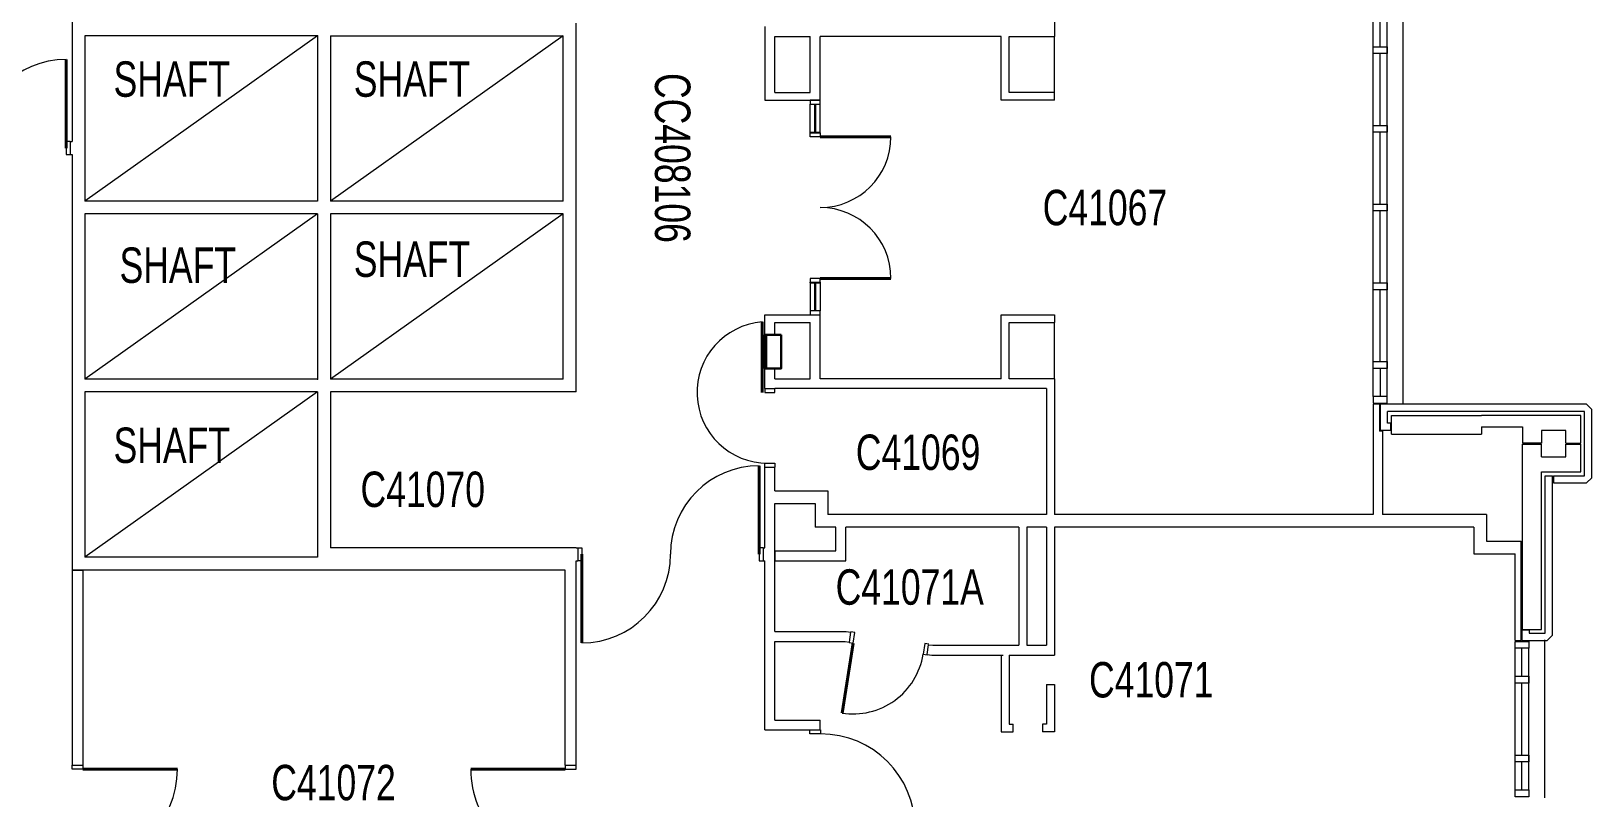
# Model space of a CAD drawing. Header units: inches. Extents: x 1097 to 10841, y 897 to 6841.
# Drawn here: x 10048 to 10841, y 3569 to 3958 of the extents above; entities that cross this region are included whole.
import ezdxf
from ezdxf.enums import TextEntityAlignment as Align

# ---------------------------------------------------------------- set-up
doc = ezdxf.new("R2010")
doc.units = ezdxf.units.IN
doc.header["$MEASUREMENT"] = 0
doc.layers.get('0').update_dxf_attribs({"lineweight": 18})
for name, color, linetype, lineweight, true_color in [('Level 15', 7, 'Continuous', 18, 0xfefefe), ('Level 16', 7, 'Continuous', 18, 0xfefefe), ('Level 18', 7, 'Continuous', 18, 0xfefefe), ('Level 23', 7, 'Continuous', 18, 0xfefefe), ('Level 25', 7, 'Continuous', 18, 0xfefefe), ('Level 26', 7, 'Continuous', 18, 0xfefefe), ('Level 35', 7, 'Continuous', 18, 0xfefefe), ('Level 48', 7, 'Continuous', 18, 0xfefefe), ('Level 54', 7, 'Continuous', 18, 0xfefefe), ('Level 9', 7, 'Continuous', 18, 0xfefefe)]:
    doc.layers.add(name, color=color, linetype=linetype, lineweight=lineweight, true_color=true_color)
doc.styles.add('Styledgn001', font='dgn001.shx')

# ---------------------------------------------------------------- blocks, each defined once
blk = doc.blocks.new('ADBLE1')
at = {"layer": 'Level 25', "color": 2, "linetype": 'Continuous', "lineweight": 40, "true_color": 0xffff00}
for p, q in [((0, 72), (36, 72)), ((0, 0), (36, 0))]:
    blk.add_line(p, q, dxfattribs=at)
at = {"layer": 'Level 25', "color": 2, "linetype": 'Continuous', "lineweight": 0, "true_color": 0xffff00}
for centre, major_axis, start_param, end_param in [((0, 72), (0, -36), 0, 1.570791), ((0, 0), (0, 36), 4.712394, 6.283185)]:
    blk.add_ellipse(centre, major_axis=major_axis, ratio=1, start_param=start_param, end_param=end_param, dxfattribs=at)
at = {"layer": 'Level 26', "color": 2, "linetype": 'Continuous', "lineweight": 13, "true_color": 0xffff00}
for points in [[(0, 74), (0, 72), (-5, 72), (-5, 74)], [(0, -2), (0, 0), (-5, 0), (-5, -2)]]:
    blk.add_lwpolyline(points, dxfattribs=at)
blk = doc.blocks.new('ASHNG23')
at = {"layer": 'Level 25', "color": 2, "linetype": 'Continuous', "lineweight": 40, "true_color": 0xffff00}
blk.add_line((48, 0), (0, 0), dxfattribs=at)
at = {"layer": 'Level 25', "color": 2, "linetype": 'Continuous', "lineweight": 0, "true_color": 0xffff00}
blk.add_ellipse((0, 0), major_axis=(0, -48), ratio=1, start_param=6.283185, end_param=7.853981, dxfattribs=at)
at = {"layer": 'Level 26', "color": 2, "linetype": 'Continuous', "lineweight": 13, "true_color": 0xffff00}
for points in [[(0, 2), (0, 0), (-5.5, 0), (-5.5, 2)], [(0, -50), (0, -48), (-5.5, -48), (-5.5, -50)]]:
    blk.add_lwpolyline(points, dxfattribs=at)
blk = doc.blocks.new('ASHNG24')
at = {"layer": 'Level 25', "color": 2, "linetype": 'Continuous', "lineweight": 40, "true_color": 0xffff00}
blk.add_line((-48, 0), (0, 0), dxfattribs=at)
at = {"layer": 'Level 25', "color": 2, "linetype": 'Continuous', "lineweight": 0, "true_color": 0xffff00}
blk.add_ellipse((0, 0), major_axis=(0, -48), ratio=1, start_param=4.712389, end_param=6.283186, dxfattribs=at)
at = {"layer": 'Level 26', "color": 2, "linetype": 'Continuous', "lineweight": 13, "true_color": 0xffff00}
for points in [[(0, 2), (0, 0), (5.5, 0), (5.5, 2)], [(0, -50), (0, -48), (5.5, -48), (5.5, -50)]]:
    blk.add_lwpolyline(points, dxfattribs=at)
blk = doc.blocks.new('ASSWG16')
at = {"layer": 'Level 25', "color": 2, "linetype": 'Continuous', "lineweight": 40, "true_color": 0xffff00}
blk.add_line((-41.21, -29.9), (-35.55, 5.66), dxfattribs=at)
at = {"layer": 'Level 25', "color": 2, "linetype": 'Continuous', "lineweight": 13, "true_color": 0xffff00}
for points in [[(-37.53, 5.97), (-35.55, 5.66), (-34.69, 11.09), (-36.66, 11.4)], [(2.84, 5.12), (0.86, 5.43), (0, 0), (1.98, -0.31)]]:
    blk.add_lwpolyline(points, dxfattribs=at)
at = {"layer": 'Level 25', "color": 2, "linetype": 'Continuous', "lineweight": 0, "true_color": 0xffff00}
blk.add_ellipse((-35.55, 5.66), major_axis=(35.55, -5.66), ratio=1, start_param=4.712389, end_param=6.283186, dxfattribs=at)
blk = doc.blocks.new('ASSWG23')
at = {"layer": 'Level 25', "color": 2, "linetype": 'Continuous', "lineweight": 40, "true_color": 0xffff00}
blk.add_line((48, -48.00025), (0, -48.00025), dxfattribs=at)
at = {"layer": 'Level 25', "color": 2, "linetype": 'Continuous', "lineweight": 13, "true_color": 0xffff00}
for points in [[(0, 2), (0, 0), (-5.5, 0), (-5.5, 2)], [(-5.5, -50), (-5.5, -48), (0, -48), (0, -50)]]:
    blk.add_lwpolyline(points, dxfattribs=at)
at = {"layer": 'Level 25', "color": 2, "linetype": 'Continuous', "lineweight": 0, "true_color": 0xffff00}
blk.add_ellipse((0, -48.00025), major_axis=(-0.00002, 48), ratio=1, start_param=4.71238932, end_param=6.283185598, dxfattribs=at)
blk = doc.blocks.new('WINWIN12')
at = {"layer": 'Level 15', "color": 30, "linetype": 'Continuous', "lineweight": 0, "true_color": 0xf26432}
blk.add_line((15, 79.874875), (15, -0.489), dxfattribs=at)
at = {"layer": 'Level 16', "color": 163, "linetype": 'Continuous', "lineweight": 0, "true_color": 0x5587b9}
for p, q in [((0, 3.5), (0, 75.499875)), ((7, 3.5), (7, 75.499875))]:
    blk.add_line(p, q, dxfattribs=at)
at = {"layer": 'Level 16', "color": 163, "linetype": 'Continuous', "lineweight": 13, "true_color": 0x5587b9}
for p, q in [((3.5, 61.249875), (3.5, 75.499875)), ((3.5, 21.25), (3.5, 57.749875)), ((3.5, 3.5), (3.5, 17.75))]:
    blk.add_line(p, q, dxfattribs=at)
for points in [[(0, 78.999875), (7, 78.999875), (7, 75.499875), (0, 75.499875), (0, 78.999875)], [(0, 61.249875), (7, 61.249875), (7, 57.749875), (0, 57.749875), (0, 61.249875)], [(0, 21.25), (7, 21.25), (7, 17.75), (0, 17.75), (0, 21.25)], [(0, 3.5), (7, 3.5), (7, 0), (0, 0), (0, 3.5)]]:
    blk.add_lwpolyline(points, close=True, dxfattribs=at)
blk = doc.blocks.new('CDEGR')
at = {"layer": 'Level 25', "color": 2, "linetype": 'Continuous', "lineweight": 40, "true_color": 0xffff00}
for p, q in [((90, 0), (90, 45)), ((0, 0), (0, -45))]:
    blk.add_line(p, q, dxfattribs=at)
at = {"layer": 'Level 25', "color": 2, "linetype": 'Continuous', "lineweight": 0, "true_color": 0xffff00}
for centre, major_axis in [((90, 0), (-45, 0)), ((0, 0), (45, 0))]:
    blk.add_ellipse(centre, major_axis=major_axis, ratio=1, start_param=4.712394, end_param=6.283185, dxfattribs=at)
at = {"layer": 'Level 26', "color": 2, "linetype": 'Continuous', "lineweight": 13, "true_color": 0xffff00}
for points in [[(-2, 3.25), (0, 3.25), (0, -3.25), (-2, -3.25)], [(92, 3.25), (90, 3.25), (90, -3.25), (92, -3.25)]]:
    blk.add_lwpolyline(points, dxfattribs=at)
blk = doc.blocks.new('CDEGR3')
at = {"layer": 'Level 25', "color": 2, "linetype": 'Continuous', "lineweight": 40, "true_color": 0xffff00}
for p, q in [((90, 0), (90, 45)), ((0, 0), (0, -45))]:
    blk.add_line(p, q, dxfattribs=at)
at = {"layer": 'Level 25', "color": 2, "linetype": 'Continuous', "lineweight": 0, "true_color": 0xffff00}
for centre, major_axis in [((90, 0), (-45, 0)), ((0, 0), (45, 0))]:
    blk.add_ellipse(centre, major_axis=major_axis, ratio=1, start_param=4.712394, end_param=6.283185, dxfattribs=at)
at = {"layer": 'Level 26', "color": 2, "linetype": 'Continuous', "lineweight": 13, "true_color": 0xffff00}
for points in [[(-2, 3.25), (0, 3.25), (0, -3.25), (-2, -3.25)], [(92, 3.25), (90, 3.25), (90, -3.25), (92, -3.25)]]:
    blk.add_lwpolyline(points, dxfattribs=at)
blk = doc.blocks.new('HVEC')
at = {"layer": 'Level 54', "color": 30, "linetype": 'Continuous', "lineweight": 0, "true_color": 0xf26432}
blk.add_line((1, 0), (1, 17), dxfattribs=at)
at = {"layer": 'Level 54', "color": 30, "linetype": 'Continuous', "lineweight": 30, "true_color": 0xf26432}
blk.add_lwpolyline([(8.25, 17), (0, 17), (0, 0), (8.25, 0), (8.25, 17)], close=True, dxfattribs=at)
blk = doc.blocks.new('DFULL3')
at = {"layer": 'Level 25', "color": 2, "linetype": 'Continuous', "lineweight": 40, "true_color": 0xffff00}
blk.add_line((-1.5, 0), (-1.5, 35.87), dxfattribs=at)
at = {"layer": 'Level 25', "color": 2, "linetype": 'Continuous', "lineweight": 0, "true_color": 0xffff00}
blk.add_ellipse((1.5, 0), major_axis=(0, -36), ratio=1, start_param=3.224893, end_param=6.28328, dxfattribs=at)
at = {"layer": 'Level 26', "color": 2, "linetype": 'Continuous', "lineweight": 13, "true_color": 0xffff00}
for points in [[(0, 2), (0, 0), (5, 0), (5, 2)], [(0, -38), (0, -36), (5, -36), (5, -38)]]:
    blk.add_lwpolyline(points, dxfattribs=at)

msp = doc.modelspace()

# ---------------------------------------------------------------- linework, layer by layer
at = {"layer": 'Level 15', "color": 30, "linetype": 'Continuous', "lineweight": 0, "true_color": 0xf26432}
msp.add_line((10744.544125, 3968.544), (10744.544125, 3768.533), dxfattribs=at)
at = {"layer": 'Level 15', "color": 30, "linetype": 'Continuous', "lineweight": 13, "true_color": 0xf26432}
for p, q in [((10837.919, 3768.533), (10733.16925, 3768.533)), ((10733.16925, 3755.283), (10733.16925, 3768.533)), ((10837.919, 3768.533), (10840.544, 3765.908)), ((10840.544, 3731.169), (10840.544, 3765.908)), ((10836.919, 3764.908), (10736.794375, 3764.908)), ((10736.794375, 3758.908125), (10736.794375, 3764.908)), ((10738.419375, 3758.908125), (10736.794375, 3758.908125)), ((10738.419375, 3755.283), (10738.419375, 3758.908125)), ((10738.794375, 3762.908), (10784.50375, 3762.908)), ((10738.794375, 3753.283), (10738.794375, 3762.908)), ((10814.919, 3762.908), (10784.50375, 3762.908)), ((10834.919, 3762.908), (10805.293875, 3762.908)), ((10834.919, 3748.794), (10834.919, 3762.908)), ((10836.919, 3732.169125), (10836.919, 3764.908)), ((10738.419375, 3755.283), (10733.16925, 3755.283)), ((10738.794375, 3753.283), (10784.50375, 3753.283)), ((10784.50375, 3757.033), (10805.293875, 3757.033)), ((10784.50375, 3757.033), (10784.50375, 3753.283)), ((10805.293875, 3757.033), (10805.293875, 3748.794)), ((10827.294, 3755.283), (10814.919, 3755.283)), ((10814.919, 3755.283), (10814.919, 3748.794)), ((10827.294, 3748.794125), (10827.294, 3755.283)), ((10814.919, 3748.794), (10805.293875, 3748.794)), ((10805.294, 3654.15825), (10805.294, 3748.294)), ((10805.294, 3748.294), (10814.919, 3748.294)), ((10814.919, 3741.79425), (10814.919, 3748.294)), ((10814.919, 3741.79425), (10827.294, 3741.79425)), ((10827.294, 3748.794125), (10834.919, 3748.794)), ((10827.294, 3741.79425), (10827.294, 3748.294125)), ((10827.294, 3748.294125), (10834.919, 3748.294)), ((10834.919, 3734.169125), (10834.919, 3748.294)), ((10814.919, 3734.169125), (10834.919, 3734.169125)), ((10814.919, 3654.158125), (10814.919, 3734.169125)), ((10816.919, 3652.158125), (10816.919, 3732.16925)), ((10816.919, 3732.16925), (10820.544, 3732.169125)), ((10820.544, 3651.158), (10820.544, 3732.169125)), ((10821.044, 3732.169125), (10836.919, 3732.169125)), ((10821.044, 3732.169125), (10821.044, 3728.544)), ((10821.044, 3728.544), (10837.919, 3728.544)), ((10837.919, 3728.544), (10840.544, 3731.169)), ((10805.044125, 3653.783125), (10805.044125, 3648.533)), ((10808.66925, 3653.783125), (10805.044125, 3653.783125)), ((10805.044125, 3648.533), (10817.919, 3648.533)), ((10805.294, 3654.15825), (10814.919, 3654.158125)), ((10808.66925, 3653.783125), (10808.66925, 3652.158125)), ((10808.66925, 3652.158125), (10816.919, 3652.158125)), ((10817.919, 3648.533), (10820.544, 3651.158))]:
    msp.add_line(p, q, dxfattribs=at)
at = {"layer": 'Level 16', "color": 163, "linetype": 'Continuous', "lineweight": 0, "true_color": 0x5587b9}
for p, q in [((10729.544125, 3772.533), (10729.544125, 3964.544)), ((10736.544125, 3772.533), (10736.544125, 3964.544))]:
    msp.add_line(p, q, dxfattribs=at)
at = {"layer": 'Level 16', "color": 163, "linetype": 'Continuous', "lineweight": 13, "true_color": 0x5587b9}
for p, q in [((10733.044125, 3950.294), (10733.044125, 3964.544)), ((10733.044125, 3910.294), (10733.044125, 3946.794)), ((10733.044125, 3870.294), (10733.044125, 3906.794)), ((10733.044125, 3830.294), (10733.044125, 3866.794)), ((10733.044125, 3790.294), (10733.044125, 3826.794)), ((10733.044125, 3786.783), (10733.044125, 3772.533))]:
    msp.add_line(p, q, dxfattribs=at)
for points in [[(10729.544125, 3950.294), (10736.544125, 3950.294), (10736.544125, 3946.794), (10729.544125, 3946.794), (10729.544125, 3950.294)], [(10729.544125, 3910.294), (10736.544125, 3910.294), (10736.544125, 3906.794), (10729.544125, 3906.794), (10729.544125, 3910.294)], [(10729.544125, 3870.294), (10736.544125, 3870.294), (10736.544125, 3866.794), (10729.544125, 3866.794), (10729.544125, 3870.294)], [(10729.544125, 3830.294), (10736.544125, 3830.294), (10736.544125, 3826.794), (10729.544125, 3826.794), (10729.544125, 3830.294)], [(10729.544125, 3790.294), (10736.544125, 3790.294), (10736.544125, 3786.794), (10729.544125, 3786.794), (10729.544125, 3790.294)], [(10729.544125, 3769.033), (10736.544125, 3769.033), (10736.544125, 3772.533), (10729.544125, 3772.533), (10729.544125, 3769.033)]]:
    msp.add_lwpolyline(points, close=True, dxfattribs=at)
at = {"layer": 'Level 18', "color": 30, "linetype": 'Continuous', "lineweight": 0, "true_color": 0xf26432}
for p, q in [((10193.294, 3955.793875), (10075.044125, 3871.793875)), ((10318.043875, 3955.793875), (10199.794, 3871.793875)), ((10193.294, 3865.293875), (10075.044125, 3781.293875)), ((10318.043875, 3865.293875), (10199.794, 3781.293875)), ((10193.294, 3774.793875), (10075.044125, 3690.793875))]:
    msp.add_line(p, q, dxfattribs=at)
at = {"layer": 'Level 23', "color": 2, "linetype": 'Continuous', "lineweight": 13, "true_color": 0xffff00}
for p, q in [((10068.544, 4052.793875), (10068.544, 3902.044375)), ((10567.544, 4026.044), (10567.544, 3955.544)), ((10075.044125, 3955.793875), (10075.044125, 3871.793875)), ((10193.294, 3955.793875), (10075.044125, 3955.793875)), ((10193.294, 3955.793875), (10193.294, 3871.793875)), ((10199.794, 3955.793875), (10199.794, 3871.793875)), ((10199.794, 3955.793875), (10318.044, 3955.793875)), ((10318.044, 3871.793875), (10318.044, 3955.793875)), ((10324.544, 3774.793875), (10324.544, 3962.293875)), ((10420.544, 3960.544), (10420.544, 3923.044)), ((10425.544125, 3955.544), (10443.544, 3955.544)), ((10425.544125, 3927.044125), (10425.544125, 3955.544)), ((10443.544, 3927.044125), (10443.544, 3955.544)), ((10540.544, 3955.544), (10448.544, 3955.544)), ((10448.544, 3923.044), (10448.544, 3955.544)), ((10540.544, 3923.044), (10540.544, 3955.544)), ((10544.544125, 3927.044125), (10544.544125, 3955.544)), ((10544.544125, 3955.544), (10567.544, 3955.544)), ((10425.544125, 3927.044125), (10443.544, 3927.044125)), ((10567.544, 3927.044125), (10544.544125, 3927.044125)), ((10567.544, 3923.044), (10567.544, 3927.044125)), ((10420.544, 3923.044), (10448.544, 3923.044)), ((10567.544, 3923.044), (10540.544, 3923.044)), ((10067.544125, 3902.044375), (10068.544, 3902.044375)), ((10067.544125, 3902.044375), (10067.544125, 3895.543875)), ((10443.544, 3906.544), (10443.544, 3906.81325)), ((10443.544, 3906.81325), (10448.544, 3906.81325)), ((10443.544, 3906.544), (10448.544, 3906.544)), ((10448.544, 3906.544), (10448.544, 3906.81325)), ((10067.544125, 3895.543875), (10068.544, 3895.543875)), ((10068.544, 3895.543875), (10068.544, 3715.044125)), ((10193.294, 3871.793875), (10075.044125, 3871.793875)), ((10318.044, 3871.793875), (10199.794, 3871.793875)), ((10075.044125, 3865.293875), (10075.044125, 3781.293875)), ((10193.294, 3865.293875), (10075.044125, 3865.293875)), ((10193.294, 3865.293875), (10193.294, 3781.293875)), ((10318.044, 3865.293875), (10199.794, 3865.293875)), ((10199.794, 3865.293875), (10199.794, 3781.293875)), ((10318.044, 3781.293875), (10318.044, 3865.293875)), ((10443.544, 3830.544), (10448.544, 3830.544)), ((10443.544, 3830.21675), (10443.544, 3830.544)), ((10443.544, 3830.21675), (10448.544, 3830.21675)), ((10448.544, 3830.21675), (10448.544, 3830.544)), ((10420.544, 3814.044), (10448.544, 3814.044)), ((10420.544, 3803.794), (10420.544, 3814.044)), ((10448.544, 3781.544125), (10448.544, 3814.044)), ((10540.544, 3814.044), (10567.544, 3814.044)), ((10540.544, 3781.544125), (10540.544, 3814.044)), ((10567.544, 3814.044), (10567.544, 3810.044)), ((10425.544125, 3810.044), (10443.544, 3810.044)), ((10425.544125, 3803.794), (10425.544125, 3810.044)), ((10443.544, 3781.544125), (10443.544, 3810.044)), ((10544.544125, 3810.044), (10567.544, 3810.044)), ((10544.544125, 3781.544125), (10544.544125, 3810.044)), ((10425.544125, 3803.794), (10420.544125, 3803.794)), ((10420.544, 3776.544), (10420.544, 3786.794)), ((10425.544125, 3786.794), (10420.544125, 3786.794)), ((10425.544125, 3781.544125), (10425.544125, 3786.794)), ((10425.544125, 3781.544125), (10443.544, 3781.544125)), ((10540.544, 3781.544125), (10448.544, 3781.544125)), ((10567.544, 3781.544125), (10544.544125, 3781.544125)), ((10567.544, 3781.544125), (10567.544, 3712.544)), ((10193.294, 3781.293875), (10075.044125, 3781.293875)), ((10075.044125, 3774.793875), (10075.044125, 3690.793875)), ((10193.294, 3774.793875), (10075.044125, 3774.793875)), ((10193.294, 3774.793875), (10193.294, 3690.793875)), ((10318.044, 3781.293875), (10199.794, 3781.293875)), ((10199.794, 3774.793875), (10199.794, 3695.544125)), ((10324.544, 3774.793875), (10199.794, 3774.793875)), ((10420.544, 3776.544), (10425.544125, 3776.544)), ((10563.544, 3776.544), (10425.544125, 3776.544)), ((10563.544, 3776.544), (10563.544, 3712.544)), ((10729.544125, 3768.544), (10729.544125, 3754.908)), ((10732.66925, 3768.544), (10729.544125, 3768.544)), ((10732.66925, 3768.544), (10732.66925, 3754.908)), ((10729.544125, 3754.908), (10729.544125, 3712.544)), ((10734.16925, 3754.908), (10732.66925, 3754.908)), ((10734.16925, 3754.908), (10734.16925, 3712.544)), ((10420.544, 3695.544125), (10420.544, 3736.544)), ((10420.544, 3736.544), (10425.544125, 3736.544)), ((10425.544125, 3724.544), (10425.544125, 3736.544)), ((10425.544125, 3724.544), (10452.544, 3724.544)), ((10425.544125, 3718.044), (10446.044, 3718.044)), ((10425.544125, 3653.044), (10425.544125, 3718.044)), ((10446.044, 3718.044), (10446.044, 3706.044)), ((10452.544, 3724.544), (10452.544, 3712.544)), ((10068.544, 3715.044125), (10068.544, 3708.544)), ((10563.544, 3712.544), (10452.544, 3712.544)), ((10729.544125, 3712.544), (10567.544, 3712.544)), ((10787.044125, 3712.544), (10734.16925, 3712.544)), ((10787.044125, 3712.544), (10787.044125, 3699.044125)), ((10068.544, 3708.544), (10068.544, 3684.293875)), ((10456.544, 3706.044), (10446.044, 3706.044)), ((10456.544, 3694.044), (10456.544, 3706.044)), ((10461.544, 3689.044), (10461.544, 3706.044)), ((10549.544, 3706.044), (10461.544, 3706.044)), ((10549.544, 3706.044), (10549.544, 3646.044)), ((10553.544125, 3706.044), (10553.544125, 3646.044)), ((10563.544, 3706.044), (10553.544125, 3706.044)), ((10563.544, 3706.044), (10563.544, 3646.044)), ((10780.544, 3706.044), (10567.544, 3706.044)), ((10567.544, 3706.044), (10567.544, 3641.044)), ((10780.544, 3706.044), (10780.544, 3692.544)), ((10324.544, 3695.544125), (10199.794, 3695.544125)), ((10324.544, 3695.544125), (10325.544, 3695.544125)), ((10325.544, 3695.544125), (10325.544, 3689.044125)), ((10419.544, 3695.544125), (10420.544, 3695.544125)), ((10419.544, 3695.544125), (10419.544, 3689.044125)), ((10787.044125, 3699.044125), (10804.669125, 3699.044125)), ((10804.669125, 3648.544), (10804.669125, 3699.044125)), ((10193.294, 3690.793875), (10075.044125, 3690.793875)), ((10324.544, 3585.044), (10324.544, 3689.044125)), ((10324.544, 3689.044125), (10325.544, 3689.044125)), ((10419.544, 3689.044125), (10420.544, 3689.044125)), ((10420.544, 3603.044), (10420.544, 3689.044125)), ((10425.544125, 3694.044), (10456.544, 3694.044)), ((10425.544125, 3694.044), (10425.544125, 3689.044)), ((10425.544125, 3689.044), (10461.544, 3689.044)), ((10780.544, 3692.544), (10801.544, 3692.544)), ((10801.544, 3648.544), (10801.544, 3692.544)), ((10199.794, 3684.293875), (10068.544, 3684.293875)), ((10068.544, 3684.293875), (10074.044125, 3684.293875)), ((10068.544, 3684.293875), (10068.544, 3585.044)), ((10074.044125, 3684.293875), (10074.044125, 3585.044)), ((10319.044, 3684.293875), (10199.794, 3684.293875)), ((10319.044, 3585.044), (10319.044, 3684.293875)), ((10425.544125, 3653.044), (10461.74125, 3653.044)), ((10425.544125, 3648.044), (10461.346125, 3648.044)), ((10425.544125, 3608.044), (10425.544125, 3648.044)), ((10461.346125, 3648.044), (10463.39975, 3647.71725)), ((10461.74125, 3653.044), (10464.185375, 3652.655125)), ((10463.39975, 3647.71725), (10464.185375, 3652.655125)), ((10801.544, 3648.544), (10804.669125, 3648.544)), ((10502.902875, 3641.43275), (10503.6885, 3646.370625)), ((10502.902875, 3641.43275), (10505.346125, 3641.044)), ((10503.6885, 3646.370625), (10505.74125, 3646.044)), ((10505.346125, 3641.044), (10541.544, 3641.044)), ((10505.74125, 3646.044), (10549.544, 3646.044)), ((10540.544, 3641.044), (10540.544, 3602.044)), ((10544.544, 3641.044), (10544.544, 3606.044)), ((10544.544, 3641.044), (10567.544, 3641.044)), ((10553.544125, 3646.044), (10563.544, 3646.044)), ((10563.544, 3626.044), (10567.544, 3626.044)), ((10563.544, 3626.044), (10563.544, 3606.044)), ((10567.544, 3626.044), (10567.544, 3602.044)), ((10425.544125, 3608.044), (10448.544, 3608.044)), ((10448.544, 3603.044), (10448.544, 3608.044)), ((10420.544, 3603.044), (10448.544, 3603.044)), ((10540.544, 3602.044), (10546.544, 3602.044)), ((10544.544, 3606.044), (10546.544, 3606.044)), ((10546.544, 3602.044), (10546.544, 3606.044)), ((10563.544, 3606.044), (10561.544, 3606.044)), ((10561.544, 3606.044), (10561.544, 3602.044)), ((10567.544, 3602.044), (10561.544, 3602.044)), ((10068.544, 3585.044), (10074.044125, 3585.044)), ((10319.044, 3585.044), (10324.544, 3585.044))]:
    msp.add_line(p, q, dxfattribs=at)
for p in [(10193.294, 3955.793875), (10193.294, 3781.293875)]:
    msp.add_point(p, dxfattribs=at)
at = {"layer": 'Level 35', "color": 30, "linetype": 'Continuous', "lineweight": 0, "true_color": 0xf26432}
for p, q in [((10567.544, 3927.044125), (10567.544, 3955.544)), ((10567.544, 3781.544125), (10567.544, 3810.044))]:
    msp.add_line(p, q, dxfattribs=at)
at = {"layer": 'Level 9', "color": 2, "linetype": 'Continuous', "lineweight": 0, "true_color": 0xffff00}
for p, q in [((10443.54425, 3906.544), (10443.544125, 3921.044125)), ((10448.54425, 3906.544125), (10448.544125, 3921.044125)), ((10443.544125, 3830.544), (10443.544, 3816.044)), ((10448.544125, 3830.544125), (10448.544, 3816.044125))]:
    msp.add_line(p, q, dxfattribs=at)
at = {"layer": 'Level 9', "color": 2, "linetype": 'Continuous', "lineweight": 30, "true_color": 0xffff00}
for p, q in [((10446.04425, 3906.544125), (10446.044125, 3921.044125)), ((10446.044125, 3830.544125), (10446.044, 3816.044125))]:
    msp.add_line(p, q, dxfattribs=at)
at = {"layer": 'Level 9', "color": 2, "linetype": 'Continuous', "lineweight": 13, "true_color": 0xffff00}
for points in [[(10443.544, 3923.044), (10443.544125, 3921.044125), (10448.544125, 3921.044125), (10448.544, 3923.044125), (10443.544, 3923.044)], [(10448.544, 3814.044125), (10448.544, 3816.044125), (10443.544, 3816.044), (10443.544, 3814.044), (10448.544, 3814.044125)]]:
    msp.add_lwpolyline(points, close=True, dxfattribs=at)

# ---------------------------------------------------------------- block references
at = {"color": 7, "linetype": 'Continuous', "lineweight": 0, "true_color": 0xfefefe}
for name, p in [('CDEGR', (9975.544, 3898.794125)), ('ADBLE1', (10448.544, 3832.544)), ('DFULL3', (10420.544, 3774.544)), ('CDEGR3', (10327.544, 3692.294125)), ('ASSWG16', (10500.8885, 3641.499875)), ('ASSWG23', (10448.794, 3601.044)), ('ASHNG23', (10074.044125, 3583.044)), ('ASHNG24', (10319.044, 3583.044))]:
    msp.add_blockref(name, p, dxfattribs=at)
at = {"color": 3, "linetype": 'Continuous', "lineweight": 13, "true_color": 0x00ff00}
for name, p in [('HVEC', (10420.544, 3786.794)), ('WINWIN12', (10801.544, 3569.033))]:
    msp.add_blockref(name, p, dxfattribs=at)

# ---------------------------------------------------------------- texts
at = {"layer": 'Level 48', "color": 120, "linetype": 'Continuous', "lineweight": 13, "true_color": 0x00ffcd, "style": 'Styledgn001', "width": 0.75}
for s, p in [('SHAFT', (10119.217028, 3933.841625)), ('SHAFT', (10241.249653, 3933.841625)), ('C41067', (10593.236052, 3868.544)), ('SHAFT', (10122.267778, 3839.251625)), ('SHAFT', (10241.249653, 3842.302875)), ('SHAFT', (10119.217028, 3747.713)), ('C41069', (10498.311315, 3744.169)), ('C41070', (10246.702071, 3725.334)), ('C41071A', (10494.073959, 3675.669)), ('C41071', (10616.778042, 3628.544)), ('C41072', (10201.374754, 3576.293875))]:
    msp.add_text(s, height=18, dxfattribs=at).set_placement(p, align=Align.MIDDLE_CENTER)
msp.add_text('CC408106', height=17.9999947, rotation=270, dxfattribs=at).set_placement((10373.650622, 3893.752683), align=Align.MIDDLE_CENTER)

doc.saveas('drawing.dxf')
